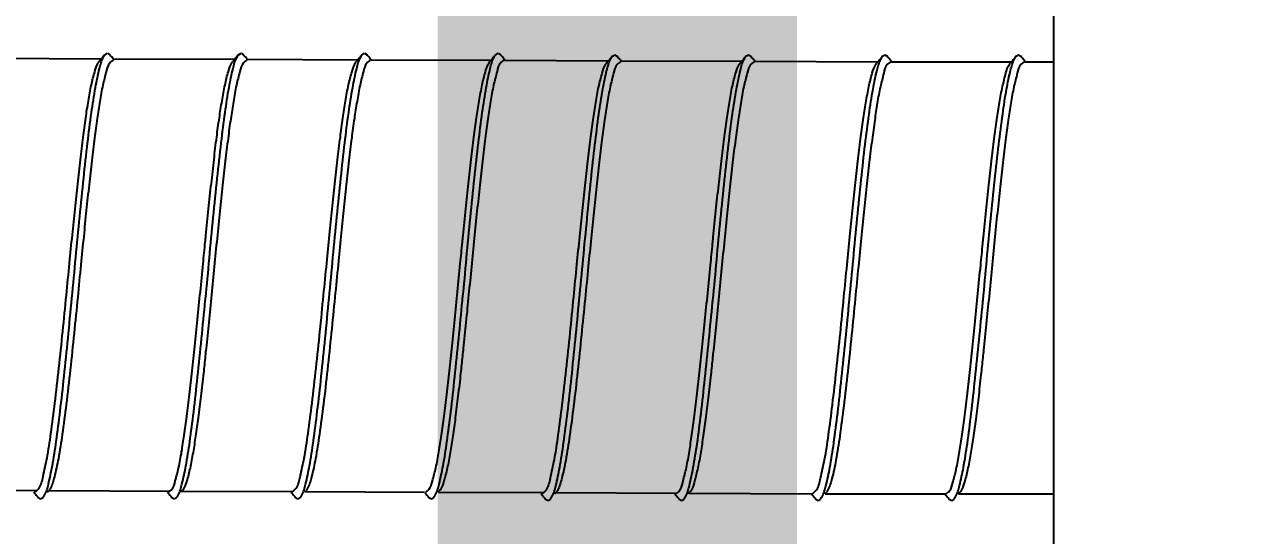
# Model space of a CAD drawing. Header units: inches. Extents: x -40190 to 0, y -3216 to 2257.
# Drawn here: x -21619.12 to -21608.05, y 342.27 to 346.86 of the extents above; entities that cross this region are included whole.
import ezdxf
from ezdxf import colors
from ezdxf.entities.mleader import LeaderData, LeaderLine
from ezdxf.enums import TextEntityAlignment as Align
from ezdxf.math import Vec2, Vec3

# ---------------------------------------------------------------- set-up
doc = ezdxf.new("R2010")
doc.units = ezdxf.units.IN
doc.header["$LTSCALE"] = 0.5
doc.header["$MEASUREMENT"] = 0
for name, color, linetype in [('A113$0$A-ANNO-IDEN', 8, 'Continuous'), ('A113$0$E-POWER-GEN', 8, 'Continuous'), ('E-Anno-Keyn', 72, 'Continuous'), ('E-Anno-Note', 6, 'Continuous'), ('M-Elect-Generator', 94, 'Continuous'), ('M-HVAC-text', 6, 'Continuous'), ('XREF', 7, 'Continuous')]:
    doc.layers.add(name, color=color, linetype=linetype)
doc.styles.add('A113$0$Arial', font='arial.ttf', dxfattribs={"height": 0.076839})
doc.styles.add('MAMEP ANNO', font='arial.ttf', dxfattribs={"height": 0.101562})
doc.styles.get("Standard").update_dxf_attribs({"font": 'simplex.shx'})

# ---------------------------------------------------------------- blocks, each defined once
blk = doc.blocks.new('550-600 kW')
at = {"layer": 'M-Elect-Generator', "color": 1}
for p, q in [((-15751.299, -5575.204), (-15751.299, -5623.204)), ((-15750.38, -5613.657), (-15750.401, -5613.67)), ((-15750.358, -5613.67), (-15750.38, -5613.657)), ((-15749.178, -5613.657), (-15749.2, -5613.67)), ((-15749.157, -5613.67), (-15749.178, -5613.657)), ((-15747.95, -5613.657), (-15747.972, -5613.67)), ((-15747.928, -5613.67), (-15747.95, -5613.657)), ((-15746.749, -5613.657), (-15746.77, -5613.67)), ((-15746.727, -5613.67), (-15746.749, -5613.657)), ((-15750.442, -5613.718), (-15751.299, -5613.718)), ((-15750.328, -5613.718), (-15750.329, -5613.718)), ((-15749.241, -5613.718), (-15750.328, -5613.718)), ((-15749.127, -5613.718), (-15749.127, -5613.718)), ((-15748.016, -5613.723), (-15749.127, -5613.718)), ((-15746.819, -5613.728), (-15747.906, -5613.723)), ((-15747.898, -5613.718), (-15747.899, -5613.718)), ((-15745.763, -5613.732), (-15746.709, -5613.728)), ((-15746.698, -5613.718), (-15746.697, -5613.718)), ((-15745.7, -5613.672), (-15745.722, -5613.685)), ((-15745.678, -5613.685), (-15745.7, -5613.672)), ((-15744.565, -5613.737), (-15745.638, -5613.733)), ((-15744.499, -5613.672), (-15744.52, -5613.685)), ((-15744.477, -5613.685), (-15744.499, -5613.672)), ((-15743.457, -5613.742), (-15744.453, -5613.738)), ((-15744.448, -5613.733), (-15744.447, -5613.733)), ((-15743.387, -5613.672), (-15743.408, -5613.685)), ((-15743.365, -5613.685), (-15743.387, -5613.672)), ((-15742.26, -5613.747), (-15743.349, -5613.742)), ((-15743.335, -5613.733), (-15743.336, -5613.733)), ((-15742.185, -5613.672), (-15742.207, -5613.685)), ((-15742.164, -5613.685), (-15742.185, -5613.672)), ((-15741.097, -5613.752), (-15742.151, -5613.747)), ((-15742.134, -5613.733), (-15742.134, -5613.733)), ((-15751.032, -5617.599), (-15751.299, -5617.599)), ((-15751.032, -5617.599), (-15751.031, -5617.599)), ((-15749.831, -5617.599), (-15750.918, -5617.599)), ((-15749.831, -5617.599), (-15749.83, -5617.599)), ((-15748.61, -5617.604), (-15749.716, -5617.599)), ((-15748.602, -5617.599), (-15748.602, -5617.599)), ((-15747.404, -5617.608), (-15748.492, -5617.604)), ((-15747.401, -5617.599), (-15747.4, -5617.599)), ((-15746.35, -5617.613), (-15747.295, -5617.609)), ((-15746.352, -5617.614), (-15746.352, -5617.614)), ((-15745.159, -5617.617), (-15746.237, -5617.613)), ((-15745.151, -5617.614), (-15745.15, -5617.614)), ((-15744.044, -5617.622), (-15745.04, -5617.618)), ((-15744.039, -5617.614), (-15744.039, -5617.614)), ((-15742.838, -5617.627), (-15743.932, -5617.622)), ((-15742.838, -5617.614), (-15742.837, -5617.614)), ((-15741.692, -5617.631), (-15742.735, -5617.627)), ((-15750.98, -5617.66), (-15751.002, -5617.648)), ((-15750.959, -5617.648), (-15750.98, -5617.66)), ((-15749.779, -5617.66), (-15749.801, -5617.648)), ((-15749.757, -5617.648), (-15749.779, -5617.66)), ((-15748.551, -5617.661), (-15748.572, -5617.648)), ((-15748.529, -5617.648), (-15748.551, -5617.661)), ((-15747.349, -5617.661), (-15747.371, -5617.648)), ((-15747.328, -5617.648), (-15747.349, -5617.661)), ((-15746.301, -5617.675), (-15746.322, -5617.662)), ((-15746.279, -5617.662), (-15746.301, -5617.675)), ((-15745.099, -5617.675), (-15745.121, -5617.662)), ((-15745.078, -5617.662), (-15745.099, -5617.675)), ((-15743.988, -5617.675), (-15744.009, -5617.662)), ((-15743.966, -5617.662), (-15743.988, -5617.675)), ((-15742.786, -5617.675), (-15742.808, -5617.662)), ((-15742.765, -5617.662), (-15742.786, -5617.675))]:
    blk.add_line(p, q, dxfattribs=at)
for points in [[(-15750.402, -5613.669), (-15750.415, -5613.691), (-15750.45, -5613.791), (-15750.485, -5613.952), (-15750.52, -5614.17), (-15750.555, -5614.438), (-15750.59, -5614.752), (-15750.626, -5615.097), (-15750.659, -5615.438)], [(-15750.329, -5613.718), (-15750.359, -5613.743), (-15750.39, -5613.818), (-15750.42, -5613.936), (-15750.447, -5614.079), (-15750.47, -5614.229), (-15750.493, -5614.399), (-15750.518, -5614.595), (-15750.542, -5614.806), (-15750.565, -5615.031), (-15750.59, -5615.269), (-15750.615, -5615.518), (-15750.64, -5615.771), (-15750.659, -5615.966)], [(-15750.659, -5614.94), (-15750.642, -5614.787), (-15750.619, -5614.579), (-15750.595, -5614.387), (-15750.572, -5614.22), (-15750.549, -5614.073), (-15750.522, -5613.932), (-15750.492, -5613.816), (-15750.461, -5613.742), (-15750.454, -5613.731)], [(-15750.442, -5613.718), (-15750.443, -5613.719), (-15750.454, -5613.731)], [(-15750.322, -5613.713), (-15750.346, -5613.684), (-15750.358, -5613.67)], [(-15750.317, -5613.718), (-15750.322, -5613.713)], [(-15749.83, -5617.599), (-15749.799, -5617.574), (-15749.768, -5617.496), (-15749.738, -5617.375), (-15749.71, -5617.228), (-15749.687, -5617.074), (-15749.663, -5616.899), (-15749.638, -5616.697), (-15749.613, -5616.477), (-15749.589, -5616.249), (-15749.566, -5616.015), (-15749.54, -5615.761), (-15749.511, -5615.469), (-15749.479, -5615.145), (-15749.444, -5614.817), (-15749.408, -5614.505), (-15749.373, -5614.236), (-15749.338, -5614.018), (-15749.302, -5613.854), (-15749.266, -5613.753), (-15749.252, -5613.731)], [(-15749.2, -5613.67), (-15749.213, -5613.691), (-15749.248, -5613.79), (-15749.284, -5613.954), (-15749.319, -5614.174), (-15749.354, -5614.445), (-15749.389, -5614.758), (-15749.425, -5615.1), (-15749.46, -5615.46), (-15749.495, -5615.827), (-15749.53, -5616.193), (-15749.566, -5616.542), (-15749.601, -5616.856), (-15749.636, -5617.127), (-15749.672, -5617.354), (-15749.708, -5617.523), (-15749.744, -5617.626), (-15749.757, -5617.648)], [(-15749.127, -5613.718), (-15749.164, -5613.754), (-15749.2, -5613.858), (-15749.236, -5614.024), (-15749.271, -5614.244), (-15749.307, -5614.518), (-15749.343, -5614.832), (-15749.378, -5615.162), (-15749.41, -5615.487), (-15749.439, -5615.776), (-15749.464, -5616.029), (-15749.487, -5616.261), (-15749.511, -5616.487), (-15749.536, -5616.705), (-15749.56, -5616.905), (-15749.584, -5617.078), (-15749.608, -5617.231), (-15749.635, -5617.377), (-15749.665, -5617.498), (-15749.697, -5617.574), (-15749.705, -5617.586)], [(-15749.241, -5613.718), (-15749.242, -5613.719), (-15749.252, -5613.731)], [(-15749.12, -5613.713), (-15749.145, -5613.684), (-15749.157, -5613.67)], [(-15749.116, -5613.718), (-15749.12, -5613.713)], [(-15747.972, -5613.67), (-15747.985, -5613.691), (-15748.02, -5613.791), (-15748.055, -5613.953), (-15748.09, -5614.17), (-15748.125, -5614.438), (-15748.16, -5614.752), (-15748.196, -5615.097), (-15748.229, -5615.439)], [(-15747.899, -5613.718), (-15747.929, -5613.743), (-15747.96, -5613.818), (-15747.99, -5613.937), (-15748.017, -5614.08), (-15748.04, -5614.229), (-15748.064, -5614.399), (-15748.088, -5614.595), (-15748.112, -5614.807), (-15748.136, -5615.031), (-15748.16, -5615.269), (-15748.185, -5615.519), (-15748.21, -5615.771), (-15748.229, -5615.966)], [(-15748.229, -5614.941), (-15748.213, -5614.787), (-15748.189, -5614.579), (-15748.165, -5614.387), (-15748.142, -5614.22), (-15748.119, -5614.073), (-15748.092, -5613.932), (-15748.062, -5613.816), (-15748.032, -5613.742), (-15748.024, -5613.732)], [(-15748.013, -5613.718), (-15748.013, -5613.719), (-15748.024, -5613.732)], [(-15747.892, -5613.713), (-15747.916, -5613.684), (-15747.928, -5613.67)], [(-15747.887, -5613.718), (-15747.892, -5613.713)], [(-15747.4, -5617.599), (-15747.37, -5617.574), (-15747.338, -5617.496), (-15747.308, -5617.375), (-15747.281, -5617.228), (-15747.257, -5617.074), (-15747.233, -5616.899), (-15747.208, -5616.697), (-15747.184, -5616.477), (-15747.16, -5616.249), (-15747.136, -5616.015), (-15747.111, -5615.761), (-15747.082, -5615.469), (-15747.049, -5615.145), (-15747.015, -5614.817), (-15746.979, -5614.506), (-15746.943, -5614.236), (-15746.908, -5614.018), (-15746.872, -5613.855), (-15746.836, -5613.753), (-15746.823, -5613.731)], [(-15746.771, -5613.67), (-15746.784, -5613.691), (-15746.819, -5613.791), (-15746.854, -5613.954), (-15746.889, -5614.175), (-15746.924, -5614.445), (-15746.96, -5614.759), (-15746.995, -5615.101), (-15747.03, -5615.461), (-15747.065, -5615.827), (-15747.101, -5616.193), (-15747.136, -5616.542), (-15747.171, -5616.856), (-15747.206, -5617.128), (-15747.242, -5617.354), (-15747.278, -5617.523), (-15747.314, -5617.627), (-15747.327, -5617.648)], [(-15746.698, -5613.718), (-15746.734, -5613.754), (-15746.77, -5613.858), (-15746.806, -5614.024), (-15746.841, -5614.245), (-15746.877, -5614.518), (-15746.913, -5614.833), (-15746.948, -5615.163), (-15746.98, -5615.487), (-15747.009, -5615.777), (-15747.034, -5616.029), (-15747.058, -5616.261), (-15747.082, -5616.488), (-15747.106, -5616.705), (-15747.131, -5616.905), (-15747.154, -5617.079), (-15747.178, -5617.231), (-15747.205, -5617.377), (-15747.236, -5617.498), (-15747.267, -5617.575), (-15747.275, -5617.586)], [(-15746.811, -5613.718), (-15746.812, -5613.719), (-15746.822, -5613.732)], [(-15746.691, -5613.713), (-15746.715, -5613.684), (-15746.727, -5613.67)], [(-15746.686, -5613.718), (-15746.691, -5613.713)], [(-15745.722, -5613.684), (-15745.735, -5613.705), (-15745.77, -5613.806), (-15745.805, -5613.967), (-15745.84, -5614.185), (-15745.875, -5614.453), (-15745.91, -5614.767), (-15745.946, -5615.112), (-15745.979, -5615.453)], [(-15745.649, -5613.733), (-15745.679, -5613.758), (-15745.71, -5613.833), (-15745.74, -5613.951), (-15745.767, -5614.094), (-15745.79, -5614.243), (-15745.814, -5614.414), (-15745.838, -5614.61), (-15745.862, -5614.821), (-15745.886, -5615.045), (-15745.91, -5615.284), (-15745.935, -5615.533), (-15745.96, -5615.785), (-15745.979, -5615.98)], [(-15745.979, -5614.955), (-15745.963, -5614.801), (-15745.939, -5614.594), (-15745.915, -5614.401), (-15745.892, -5614.235), (-15745.869, -5614.088), (-15745.842, -5613.947), (-15745.812, -5613.83), (-15745.782, -5613.757), (-15745.774, -5613.746)], [(-15745.763, -5613.732), (-15745.763, -5613.734), (-15745.774, -5613.746)], [(-15745.642, -5613.727), (-15745.666, -5613.699), (-15745.678, -5613.685)], [(-15745.15, -5617.614), (-15745.12, -5617.588), (-15745.088, -5617.511), (-15745.058, -5617.389), (-15745.031, -5617.242), (-15745.007, -5617.089), (-15744.983, -5616.914), (-15744.958, -5616.711), (-15744.934, -5616.492), (-15744.91, -5616.264), (-15744.886, -5616.03), (-15744.861, -5615.776), (-15744.832, -5615.484), (-15744.799, -5615.16), (-15744.765, -5614.832), (-15744.729, -5614.52), (-15744.693, -5614.25), (-15744.658, -5614.033), (-15744.622, -5613.869), (-15744.586, -5613.767), (-15744.573, -5613.746)], [(-15744.521, -5613.684), (-15744.534, -5613.705), (-15744.569, -5613.805), (-15744.604, -5613.968), (-15744.639, -5614.189), (-15744.674, -5614.46), (-15744.71, -5614.773), (-15744.745, -5615.115), (-15744.78, -5615.475), (-15744.815, -5615.842), (-15744.851, -5616.208), (-15744.886, -5616.556), (-15744.921, -5616.87), (-15744.956, -5617.142), (-15744.992, -5617.368), (-15745.028, -5617.538), (-15745.064, -5617.641), (-15745.077, -5617.663)], [(-15744.448, -5613.733), (-15744.484, -5613.769), (-15744.52, -5613.873), (-15744.556, -5614.038), (-15744.591, -5614.259), (-15744.627, -5614.532), (-15744.663, -5614.847), (-15744.698, -5615.177), (-15744.73, -5615.501), (-15744.759, -5615.791), (-15744.784, -5616.044), (-15744.808, -5616.276), (-15744.832, -5616.502), (-15744.856, -5616.719), (-15744.881, -5616.92), (-15744.904, -5617.093), (-15744.928, -5617.246), (-15744.955, -5617.392), (-15744.986, -5617.512), (-15745.017, -5617.589), (-15745.025, -5617.601)], [(-15744.561, -5613.733), (-15744.562, -5613.734), (-15744.572, -5613.746)], [(-15744.441, -5613.727), (-15744.465, -5613.699), (-15744.477, -5613.685)], [(-15744.436, -5613.733), (-15744.441, -5613.727)], [(-15743.409, -5613.684), (-15743.422, -5613.705), (-15743.457, -5613.805), (-15743.492, -5613.967), (-15743.527, -5614.185), (-15743.562, -5614.453), (-15743.597, -5614.767), (-15743.633, -5615.112), (-15743.666, -5615.453)], [(-15743.336, -5613.733), (-15743.366, -5613.758), (-15743.397, -5613.833), (-15743.427, -5613.951), (-15743.454, -5614.094), (-15743.477, -5614.243), (-15743.501, -5614.413), (-15743.525, -5614.61), (-15743.549, -5614.821), (-15743.573, -5615.045), (-15743.597, -5615.284), (-15743.622, -5615.533), (-15743.647, -5615.785), (-15743.666, -5615.98)], [(-15743.666, -5614.955), (-15743.65, -5614.801), (-15743.626, -5614.594), (-15743.602, -5614.401), (-15743.579, -5614.235), (-15743.556, -5614.088), (-15743.529, -5613.947), (-15743.499, -5613.83), (-15743.468, -5613.757), (-15743.461, -5613.746)], [(-15743.45, -5613.733), (-15743.45, -5613.734), (-15743.461, -5613.746)], [(-15743.329, -5613.727), (-15743.353, -5613.699), (-15743.365, -5613.685)], [(-15743.324, -5613.733), (-15743.329, -5613.727)], [(-15742.837, -5617.614), (-15742.807, -5617.588), (-15742.775, -5617.511), (-15742.745, -5617.389), (-15742.717, -5617.242), (-15742.694, -5617.089), (-15742.67, -5616.914), (-15742.645, -5616.711), (-15742.621, -5616.492), (-15742.596, -5616.264), (-15742.573, -5616.03), (-15742.547, -5615.776), (-15742.519, -5615.484), (-15742.486, -5615.16), (-15742.452, -5614.832), (-15742.416, -5614.52), (-15742.38, -5614.25), (-15742.345, -5614.033), (-15742.309, -5613.869), (-15742.273, -5613.767), (-15742.26, -5613.746)], [(-15742.207, -5613.684), (-15742.221, -5613.705), (-15742.256, -5613.805), (-15742.291, -5613.968), (-15742.326, -5614.189), (-15742.361, -5614.46), (-15742.397, -5614.773), (-15742.432, -5615.115), (-15742.467, -5615.475), (-15742.502, -5615.842), (-15742.538, -5616.208), (-15742.573, -5616.556), (-15742.608, -5616.87), (-15742.643, -5617.142), (-15742.679, -5617.368), (-15742.715, -5617.538), (-15742.751, -5617.641), (-15742.764, -5617.663)], [(-15742.134, -5613.733), (-15742.171, -5613.769), (-15742.207, -5613.873), (-15742.243, -5614.038), (-15742.278, -5614.259), (-15742.314, -5614.532), (-15742.35, -5614.847), (-15742.385, -5615.177), (-15742.417, -5615.501), (-15742.446, -5615.791), (-15742.471, -5616.044), (-15742.495, -5616.276), (-15742.519, -5616.502), (-15742.543, -5616.719), (-15742.568, -5616.92), (-15742.591, -5617.093), (-15742.615, -5617.246), (-15742.642, -5617.392), (-15742.673, -5617.512), (-15742.704, -5617.589), (-15742.712, -5617.601)], [(-15742.248, -5613.733), (-15742.249, -5613.734), (-15742.259, -5613.746)], [(-15742.127, -5613.727), (-15742.152, -5613.699), (-15742.164, -5613.685)], [(-15742.123, -5613.733), (-15742.127, -5613.727)], [(-15751.031, -5617.599), (-15751.001, -5617.574), (-15750.969, -5617.496), (-15750.939, -5617.374), (-15750.911, -5617.227), (-15750.888, -5617.073), (-15750.864, -5616.896), (-15750.839, -5616.693), (-15750.815, -5616.474), (-15750.79, -5616.243), (-15750.765, -5615.997), (-15750.74, -5615.743), (-15750.715, -5615.49), (-15750.69, -5615.242), (-15750.666, -5615.007), (-15750.659, -5614.94)], [(-15748.602, -5617.599), (-15748.571, -5617.574), (-15748.54, -5617.496), (-15748.509, -5617.374), (-15748.482, -5617.227), (-15748.458, -5617.073), (-15748.434, -5616.896), (-15748.409, -5616.693), (-15748.385, -5616.474), (-15748.36, -5616.243), (-15748.335, -5615.998), (-15748.31, -5615.744), (-15748.285, -5615.49), (-15748.261, -5615.242), (-15748.236, -5615.007), (-15748.229, -5614.941)], [(-15746.352, -5617.614), (-15746.321, -5617.588), (-15746.29, -5617.511), (-15746.259, -5617.389), (-15746.232, -5617.241), (-15746.208, -5617.087), (-15746.184, -5616.911), (-15746.159, -5616.707), (-15746.135, -5616.489), (-15746.11, -5616.258), (-15746.085, -5616.012), (-15746.06, -5615.758), (-15746.035, -5615.505), (-15746.011, -5615.257), (-15745.986, -5615.022), (-15745.979, -5614.955)], [(-15744.039, -5617.614), (-15744.008, -5617.588), (-15743.977, -5617.511), (-15743.946, -5617.389), (-15743.919, -5617.241), (-15743.895, -5617.087), (-15743.871, -5616.911), (-15743.846, -5616.707), (-15743.822, -5616.489), (-15743.797, -5616.258), (-15743.772, -5616.012), (-15743.747, -5615.758), (-15743.722, -5615.505), (-15743.697, -5615.257), (-15743.673, -5615.022), (-15743.666, -5614.955)], [(-15750.659, -5615.438), (-15750.661, -5615.456), (-15750.695, -5615.82), (-15750.731, -5616.186), (-15750.767, -5616.538), (-15750.803, -5616.857), (-15750.838, -5617.129), (-15750.873, -5617.354), (-15750.909, -5617.523), (-15750.945, -5617.626), (-15750.958, -5617.648)], [(-15748.229, -5615.439), (-15748.231, -5615.456), (-15748.266, -5615.82), (-15748.301, -5616.186), (-15748.337, -5616.538), (-15748.373, -5616.857), (-15748.408, -5617.129), (-15748.444, -5617.354), (-15748.479, -5617.523), (-15748.515, -5617.627), (-15748.529, -5617.648)], [(-15745.979, -5615.453), (-15745.981, -5615.47), (-15746.016, -5615.835), (-15746.051, -5616.201), (-15746.087, -5616.553), (-15746.123, -5616.872), (-15746.158, -5617.144), (-15746.194, -5617.369), (-15746.229, -5617.538), (-15746.265, -5617.641), (-15746.279, -5617.663)], [(-15743.666, -5615.453), (-15743.668, -5615.47), (-15743.703, -5615.834), (-15743.738, -5616.201), (-15743.774, -5616.553), (-15743.81, -5616.872), (-15743.845, -5617.144), (-15743.88, -5617.369), (-15743.916, -5617.538), (-15743.952, -5617.641), (-15743.966, -5617.663)], [(-15750.659, -5615.966), (-15750.665, -5616.022), (-15750.689, -5616.264), (-15750.713, -5616.492), (-15750.738, -5616.707), (-15750.762, -5616.907), (-15750.786, -5617.08), (-15750.809, -5617.232), (-15750.837, -5617.378), (-15750.867, -5617.499), (-15750.898, -5617.575), (-15750.907, -5617.586)], [(-15748.229, -5615.966), (-15748.235, -5616.022), (-15748.259, -5616.264), (-15748.284, -5616.492), (-15748.308, -5616.707), (-15748.332, -5616.907), (-15748.356, -5617.081), (-15748.38, -5617.233), (-15748.407, -5617.379), (-15748.437, -5617.499), (-15748.469, -5617.575), (-15748.477, -5617.586)], [(-15745.979, -5615.98), (-15745.985, -5616.037), (-15746.009, -5616.278), (-15746.034, -5616.506), (-15746.058, -5616.722), (-15746.082, -5616.922), (-15746.106, -5617.095), (-15746.13, -5617.247), (-15746.157, -5617.393), (-15746.187, -5617.513), (-15746.219, -5617.589), (-15746.227, -5617.601)], [(-15743.666, -5615.98), (-15743.672, -5616.037), (-15743.696, -5616.278), (-15743.721, -5616.506), (-15743.745, -5616.722), (-15743.769, -5616.922), (-15743.793, -5617.095), (-15743.817, -5617.247), (-15743.844, -5617.393), (-15743.874, -5617.513), (-15743.906, -5617.589), (-15743.914, -5617.601)], [(-15751.043, -5617.599), (-15751.038, -5617.605)], [(-15751.038, -5617.605), (-15751.012, -5617.635), (-15751.002, -5617.648)], [(-15750.959, -5617.648), (-15750.947, -5617.633), (-15750.918, -5617.599)], [(-15750.918, -5617.599), (-15750.915, -5617.596), (-15750.907, -5617.586)], [(-15749.842, -5617.599), (-15749.837, -5617.605)], [(-15749.837, -5617.605), (-15749.811, -5617.635), (-15749.801, -5617.648)], [(-15749.757, -5617.648), (-15749.745, -5617.633), (-15749.716, -5617.599)], [(-15749.716, -5617.599), (-15749.714, -5617.596), (-15749.705, -5617.586)], [(-15748.613, -5617.599), (-15748.609, -5617.605)], [(-15748.609, -5617.605), (-15748.583, -5617.636), (-15748.572, -5617.648)], [(-15748.529, -5617.648), (-15748.517, -5617.634), (-15748.488, -5617.599)], [(-15748.488, -5617.599), (-15748.486, -5617.597), (-15748.477, -5617.586)], [(-15747.412, -5617.599), (-15747.407, -5617.605)], [(-15747.407, -5617.605), (-15747.381, -5617.636), (-15747.371, -5617.648)], [(-15747.328, -5617.648), (-15747.316, -5617.634), (-15747.287, -5617.599)], [(-15747.287, -5617.599), (-15747.284, -5617.597), (-15747.275, -5617.586)], [(-15746.363, -5617.614), (-15746.359, -5617.619)], [(-15746.359, -5617.619), (-15746.333, -5617.65), (-15746.322, -5617.662)], [(-15746.279, -5617.662), (-15746.267, -5617.648), (-15746.238, -5617.614)], [(-15746.238, -5617.614), (-15746.236, -5617.611), (-15746.227, -5617.601)], [(-15745.162, -5617.614), (-15745.157, -5617.619)], [(-15745.157, -5617.619), (-15745.131, -5617.65), (-15745.121, -5617.662)], [(-15745.078, -5617.662), (-15745.066, -5617.648), (-15745.037, -5617.614)], [(-15745.037, -5617.614), (-15745.034, -5617.611), (-15745.025, -5617.601)], [(-15744.05, -5617.614), (-15744.046, -5617.619)], [(-15744.046, -5617.619), (-15744.02, -5617.65), (-15744.009, -5617.662)], [(-15743.966, -5617.662), (-15743.954, -5617.648), (-15743.925, -5617.614)], [(-15743.925, -5617.614), (-15743.923, -5617.611), (-15743.914, -5617.601)], [(-15742.849, -5617.614), (-15742.844, -5617.619)], [(-15742.844, -5617.619), (-15742.818, -5617.65), (-15742.808, -5617.662)], [(-15742.765, -5617.662), (-15742.752, -5617.648), (-15742.724, -5617.614)], [(-15742.724, -5617.614), (-15742.721, -5617.611), (-15742.712, -5617.601)]]:
    blk.add_spline(points, degree=3, dxfattribs=at)
blk = doc.blocks.new('MLD-KeyNote')
at = {"color": 0, "linetype": 'Continuous', "transparency": 16777216}
blk.add_lwpolyline([(-0.09375, -0.09375), (0.09375, -0.09375), (0.09375, 0.09375), (-0.09375, 0.09375)], close=True, dxfattribs=at)
at = {"color": 0, "linetype": 'ByBlock', "transparency": 16777216, "style": 'MAMEP ANNO'}
blk.add_attdef('ID', text='', height=0.10156, dxfattribs=at).set_placement((0, 0), align=Align.MIDDLE_CENTER)
blk = doc.blocks.new('A113')
at = {"layer": 'A113$0$E-POWER-GEN', "lineweight": 0}
blk.add_3dface([(-21810.621, 374.0685, 1992.7541), (-21486.621, 374.0685, 1992.7541), (-21486.621, 287.5408, 1992.7541), (-21810.621, 287.5408, 1992.7541)], dxfattribs=at)
at = {"layer": 'A113$0$A-ANNO-IDEN', "lineweight": 13, "insert": (-21771.6064, 336.9369), "char_height": 19.999996, "attachment_point": 7, "line_spacing_factor": 0.6, "style": 'A113$0$Arial'}
blk.add_mtext('\\H1x;\\W1.24688;GENERATOR', dxfattribs=at)

msp = doc.modelspace()

# ---------------------------------------------------------------- block references
at = {"linetype": 'Continuous', "lineweight": 13, "rotation": 180}
msp.add_blockref('550-600 kW', (-37361.165, -5271.073), dxfattribs=at)
at = {"layer": 'XREF'}
msp.add_blockref('A113', (0.075, 0), dxfattribs=at)

# ---------------------------------------------------------------- leaders
at = {"layer": 'E-Anno-Keyn'}
ml = msp.add_multileader_block('Standard', dxfattribs=at)
ml.set_content('MLD-KeyNote', color=256, scale=96)
ml.set_attribute('ID', '18', width=0)
ml.set_leader_properties(color=256, linetype='Continuous')
ml.build(insert=Vec2(0, 0))
ml.multileader.update_dxf_attribs({"has_dogleg": 0, "text_left_attachment_type": 2, "text_right_attachment_type": 2, "dogleg_length": 3.844, "arrow_head_size": 12, "scale": 96})
ctx = ml.context
ctx.base_point, ctx.scale, ctx.char_height, ctx.arrow_head_size, ctx.landing_gap_size, ctx.plane_origin = Vec3(-23166.119, 1004.809), 96, 737.28, 12, 384, Vec3(-23254.357, 947.575)
ctx.left_attachment, ctx.right_attachment = 2, 2
notes = []
notes.append((ctx, [(0, (0, 0, 0), (0, 0), (1, 0), 1, [])]))
ctx.block.insert = Vec3(-23157.119, 1004.809)
ml = msp.add_multileader_block('Standard', dxfattribs=at)
ml.set_content('MLD-KeyNote', color=256, scale=96)
ml.set_attribute('ID', '18', width=0)
ml.set_leader_properties(color=256, linetype='Continuous')
ml.build(insert=Vec2(0, 0))
ml.multileader.update_dxf_attribs({"has_dogleg": 0, "text_left_attachment_type": 2, "text_right_attachment_type": 2, "dogleg_length": 3.844, "arrow_head_size": 12, "scale": 96})
ctx = ml.context
ctx.base_point, ctx.scale, ctx.char_height, ctx.arrow_head_size, ctx.landing_gap_size, ctx.plane_origin = Vec3(-22208.475, 994.86), 96, 737.28, 12, 384, Vec3(-22296.713, 937.626)
ctx.left_attachment, ctx.right_attachment = 2, 2
notes.append((ctx, [(0, (0, 0, 0), (0, 0), (1, 0), 1, [])]))
ctx.block.insert = Vec3(-22199.475, 994.86)
ml = msp.add_multileader_block('Standard', dxfattribs=at)
ml.set_content('MLD-KeyNote', color=(89, 89, 89), scale=96)
ml.set_attribute('ID', '8', width=0)
ml.set_leader_properties(color=256, linetype='Continuous')
ml.build(insert=Vec2(0, 0))
ml.multileader.update_dxf_attribs({"has_dogleg": 0, "text_left_attachment_type": 2, "text_right_attachment_type": 2, "dogleg_length": 3.844, "arrow_head_size": 12, "scale": 96})
ctx = ml.context
ctx.base_point, ctx.scale, ctx.char_height, ctx.arrow_head_size, ctx.landing_gap_size, ctx.plane_origin = Vec3(-23073.723, 986.388), 96, 737.28, 12, 384, Vec3(-23174.971, 930.501)
ctx.left_attachment, ctx.right_attachment = 2, 2
notes.append((ctx, [(0, (0, 0, 0), (0, 0), (1, 0), 1, [])]))
ctx.block.insert = Vec3(-23064.723, 986.388)
ml = msp.add_multileader_block('Standard', dxfattribs=at)
ml.set_content('MLD-KeyNote', color=(89, 89, 89), scale=96)
ml.set_attribute('ID', '8', width=0)
ml.set_leader_properties(color=256, linetype='Continuous')
ml.build(insert=Vec2(0, 0))
ml.multileader.update_dxf_attribs({"has_dogleg": 0, "text_left_attachment_type": 2, "text_right_attachment_type": 2, "dogleg_length": 3.844, "arrow_head_size": 12, "scale": 96})
ctx = ml.context
ctx.base_point, ctx.scale, ctx.char_height, ctx.arrow_head_size, ctx.landing_gap_size, ctx.plane_origin = Vec3(-22400.967, 910.122), 96, 737.28, 12, 384, Vec3(-22502.215, 854.235)
ctx.left_attachment, ctx.right_attachment = 2, 2
notes.append((ctx, [(0, (0, 0, 0), (0, 0), (1, 0), 1, [])]))
ctx.block.insert = Vec3(-22391.967, 910.122)
ml = msp.add_multileader_block('Standard', dxfattribs=at)
ml.set_content('MLD-KeyNote', color=(89, 89, 89), scale=96)
ml.set_attribute('ID', '8', width=0)
ml.set_leader_properties(color=256, linetype='Continuous')
ml.build(insert=Vec2(0, 0))
ml.multileader.update_dxf_attribs({"has_dogleg": 0, "text_left_attachment_type": 2, "text_right_attachment_type": 2, "dogleg_length": 3.844, "arrow_head_size": 12, "scale": 96})
ctx = ml.context
ctx.base_point, ctx.scale, ctx.char_height, ctx.arrow_head_size, ctx.landing_gap_size, ctx.plane_origin = Vec3(-22801.971, 603.734), 96, 737.28, 12, 384, Vec3(-22903.219, 547.847)
ctx.left_attachment, ctx.right_attachment = 2, 2
notes.append((ctx, [(0, (0, 0, 0), (0, 0), (1, 0), 1, [])]))
ctx.block.insert = Vec3(-22792.971, 603.734)
ml = msp.add_multileader_block('Standard', dxfattribs=at)
ml.set_content('MLD-KeyNote', color=(89, 89, 89), scale=96)
ml.set_attribute('ID', '8', width=0)
ml.set_leader_properties(color=256, linetype='Continuous')
ml.build(insert=Vec2(0, 0))
ml.multileader.update_dxf_attribs({"has_dogleg": 0, "text_left_attachment_type": 2, "text_right_attachment_type": 2, "dogleg_length": 3.844, "arrow_head_size": 12, "scale": 96})
ctx = ml.context
ctx.base_point, ctx.scale, ctx.char_height, ctx.arrow_head_size, ctx.landing_gap_size, ctx.plane_origin = Vec3(-22251.946, 584.115), 96, 737.28, 12, 384, Vec3(-22353.193, 528.228)
ctx.left_attachment, ctx.right_attachment = 2, 2
notes.append((ctx, [(0, (0, 0, 0), (0, 0), (1, 0), 1, [])]))
ctx.block.insert = Vec3(-22242.946, 584.115)
at = {"layer": 'E-Anno-Note'}
ml = msp.add_multileader_mtext('Standard', dxfattribs=at)
ml.set_content('HEAT TRACE FOR \\PATRIUM GUTTERS', color=(89, 89, 89), style='MAMEP ANNO')
ml.set_leader_properties(color=256, linetype='Continuous')
ml.build(insert=Vec2(0, 0))
ml.multileader.update_dxf_attribs({"has_dogleg": 0, "text_right_attachment_type": 3, "dogleg_length": 3.844, "arrow_head_size": 12, "scale": 96})
ctx = ml.context
ctx.base_point, ctx.scale, ctx.char_height, ctx.arrow_head_size, ctx.landing_gap_size, ctx.plane_origin = Vec3(-23030.776, 582.74), 96, 7.68, 12, 3.75, Vec3(-22941.287, 600.993)
ctx.right_attachment = 3
notes.append((ctx, [(0, (0, 0, 0), (0, 0), (1, 0), 1, [])]))
ctx.mtext.insert, ctx.mtext.flow_direction = Vec3(-23027.026, 586.645), 5
at = {"layer": 'M-HVAC-text'}
ml = msp.add_multileader_block('Standard', dxfattribs=at)
ml.set_content('MLD-KeyNote', color=(89, 89, 89), scale=96)
ml.set_attribute('ID', '15', width=0)
ml.set_leader_properties(color=256, linetype='Continuous')
ml.build(insert=Vec2(0, 0))
ml.multileader.update_dxf_attribs({"has_dogleg": 0, "text_left_attachment_type": 2, "text_right_attachment_type": 2, "dogleg_length": 3.844, "arrow_head_size": 12, "scale": 96})
ctx = ml.context
ctx.base_point, ctx.scale, ctx.char_height, ctx.arrow_head_size, ctx.landing_gap_size, ctx.plane_origin = Vec3(-22893.337, 1357.489), 96, 737.28, 12, 384, Vec3(-22994.585, 1301.602)
ctx.left_attachment, ctx.right_attachment = 2, 2
notes.append((ctx, [(0, (0, 0, 0), (0, 0), (1, 0), 1, [])]))
ctx.block.insert = Vec3(-22884.337, 1357.489)
ml = msp.add_multileader_block('Standard', dxfattribs=at)
ml.set_content('MLD-KeyNote', color=(89, 89, 89), scale=96)
ml.set_attribute('ID', '15', width=0)
ml.set_leader_properties(color=256, linetype='Continuous')
ml.build(insert=Vec2(0, 0))
ml.multileader.update_dxf_attribs({"has_dogleg": 0, "text_left_attachment_type": 2, "text_right_attachment_type": 2, "dogleg_length": 3.844, "arrow_head_size": 12, "scale": 96})
ctx = ml.context
ctx.base_point, ctx.scale, ctx.char_height, ctx.arrow_head_size, ctx.landing_gap_size, ctx.plane_origin = Vec3(-22532.383, 1345.396), 96, 737.28, 12, 384, Vec3(-22633.631, 1289.509)
ctx.left_attachment, ctx.right_attachment = 2, 2
notes.append((ctx, [(0, (0, 0, 0), (0, 0), (1, 0), 1, [])]))
ctx.block.insert = Vec3(-22523.383, 1345.396)
ml = msp.add_multileader_block('Standard', dxfattribs=at)
ml.set_content('MLD-KeyNote', color=(89, 89, 89), scale=96)
ml.set_attribute('ID', '15', width=0)
ml.set_leader_properties(color=256, linetype='Continuous')
ml.build(insert=Vec2(0, 0))
ml.multileader.update_dxf_attribs({"has_dogleg": 0, "text_left_attachment_type": 2, "text_right_attachment_type": 2, "dogleg_length": 3.844, "arrow_head_size": 12, "scale": 96})
ctx = ml.context
ctx.base_point, ctx.scale, ctx.char_height, ctx.arrow_head_size, ctx.landing_gap_size, ctx.plane_origin = Vec3(-22132.245, 1344.981), 96, 737.28, 12, 384, Vec3(-22233.493, 1289.094)
ctx.left_attachment, ctx.right_attachment = 2, 2
notes.append((ctx, [(0, (0, 0, 0), (0, 0), (1, 0), 1, [])]))
ctx.block.insert = Vec3(-22123.245, 1344.981)
ml = msp.add_multileader_block('Standard', dxfattribs=at)
ml.set_content('MLD-KeyNote', color=(89, 89, 89), scale=96)
ml.set_attribute('ID', '15', width=0)
ml.set_leader_properties(color=256, linetype='Continuous')
ml.build(insert=Vec2(0, 0))
ml.multileader.update_dxf_attribs({"has_dogleg": 0, "text_left_attachment_type": 2, "text_right_attachment_type": 2, "dogleg_length": 3.844, "arrow_head_size": 12, "scale": 96})
ctx = ml.context
ctx.base_point, ctx.scale, ctx.char_height, ctx.arrow_head_size, ctx.landing_gap_size, ctx.plane_origin = Vec3(-21770.853, 1341.65), 96, 737.28, 12, 384, Vec3(-21872.101, 1285.763)
ctx.left_attachment, ctx.right_attachment = 2, 2
notes.append((ctx, [(0, (0, 0, 0), (0, 0), (1, 0), 1, [])]))
ctx.block.insert = Vec3(-21761.853, 1341.65)
ml = msp.add_multileader_block('Standard', dxfattribs=at)
ml.set_content('MLD-KeyNote', color=(89, 89, 89), scale=96)
ml.set_attribute('ID', '15', width=0)
ml.set_leader_properties(color=256, linetype='Continuous')
ml.build(insert=Vec2(0, 0))
ml.multileader.update_dxf_attribs({"has_dogleg": 0, "text_left_attachment_type": 2, "text_right_attachment_type": 2, "dogleg_length": 3.844, "arrow_head_size": 12, "scale": 96})
ctx = ml.context
ctx.base_point, ctx.scale, ctx.char_height, ctx.arrow_head_size, ctx.landing_gap_size, ctx.plane_origin = Vec3(-22733.748, 1113.309), 96, 737.28, 12, 384, Vec3(-22834.996, 1057.423)
ctx.left_attachment, ctx.right_attachment = 2, 2
notes.append((ctx, [(0, (0, 0, 0), (0, 0), (1, 0), 1, [])]))
ctx.block.insert = Vec3(-22724.748, 1113.309)
for ctx, leaders in notes:
    for number, flags, end, landing, length, lines in leaders:
        leader = LeaderData()
        leader.index, (leader.has_last_leader_line, leader.has_dogleg_vector, leader.attachment_direction) = number, flags
        leader.last_leader_point, leader.dogleg_vector, leader.dogleg_length = Vec3(end), Vec3(landing), length
        for number, points, colour, breaks in lines:
            line = LeaderLine()
            line.index, line.vertices, line.color, line.breaks = number, Vec3.list(points), colors.encode_raw_color(colour), breaks
            leader.lines.append(line)
        ctx.leaders.append(leader)

doc.saveas('drawing.dxf')
